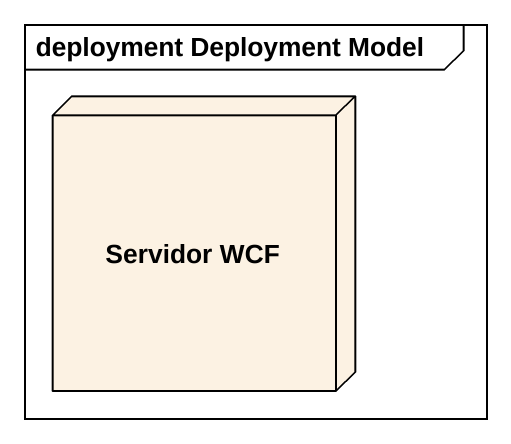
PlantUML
@startuml
mainframe deployment Deployment Model
node "Servidor WCF" as Servidor_WCF
@enduml
